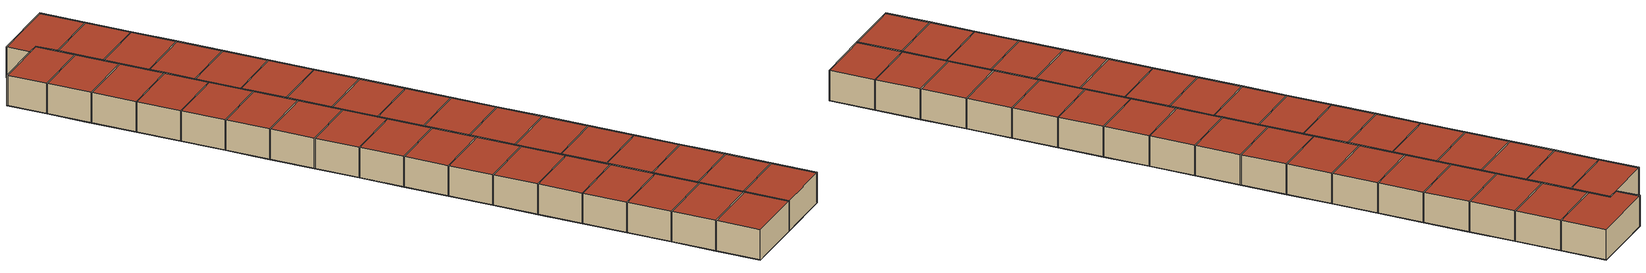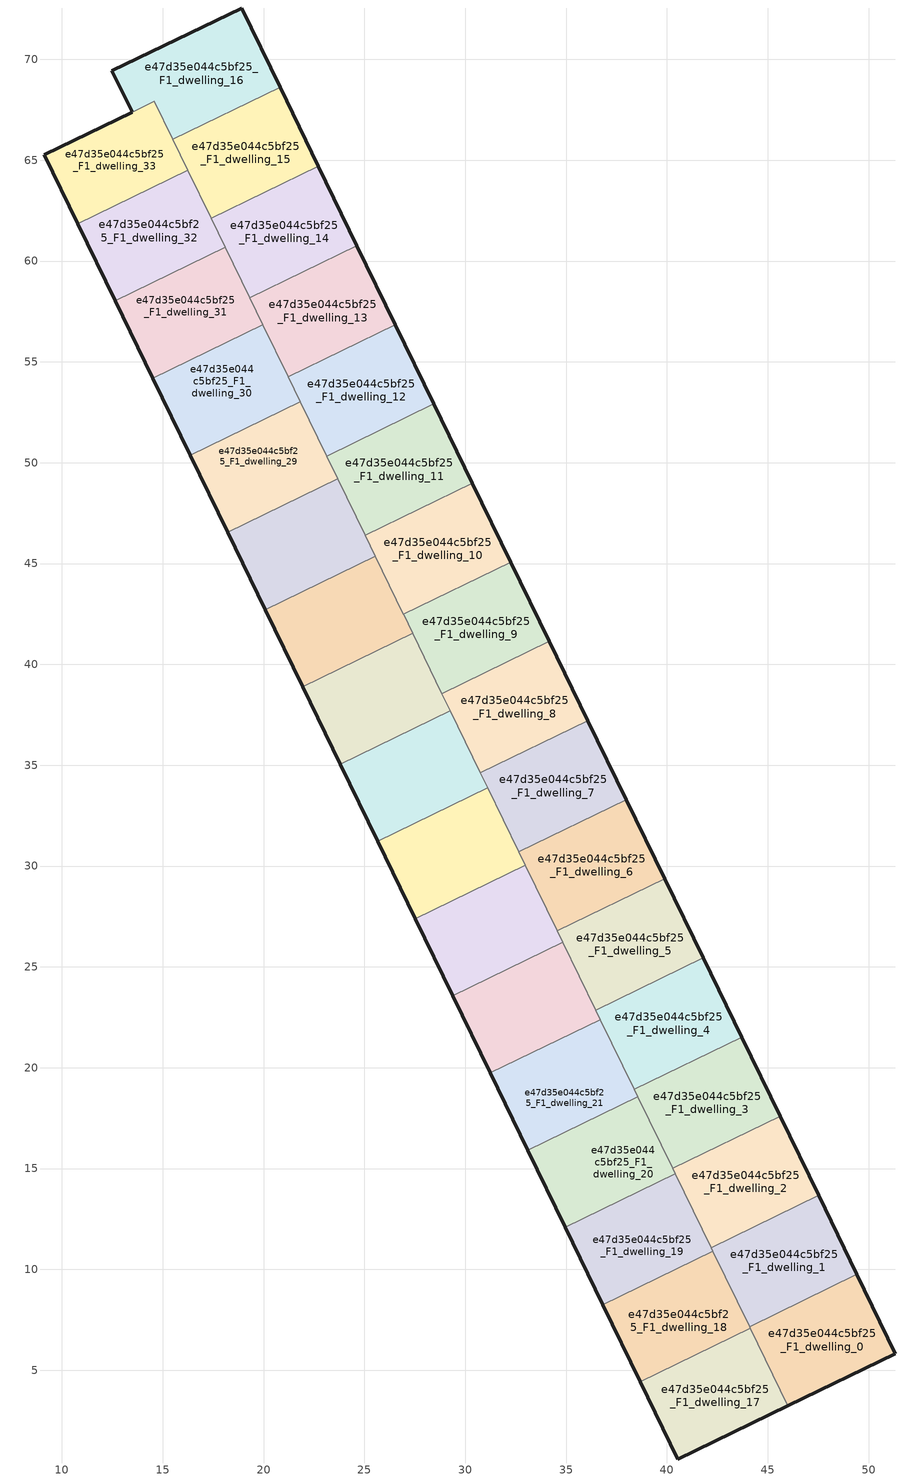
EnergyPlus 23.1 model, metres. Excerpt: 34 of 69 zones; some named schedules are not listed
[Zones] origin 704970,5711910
e47d35e044c5bf25_F1_dwelling_0
 floor to e47d35e044c5bf25_F0_dwelling_0 (EU_floor_Construction): 51.33,5.82 49.42,9.75 44.09,7.16 46,3.24 z3
 wall outside (EU_wall_Construction): 49.42,9.75 51.33,5.82 46,3.24 z3:6
 wall to e47d35e044c5bf25_F1_dwelling_1 (EU_wall_Construction): 44.09,7.16 49.42,9.75 z3:6
 wall to e47d35e044c5bf25_F1_dwelling_17 (EU_wall_Construction): 46,3.24 44.14,7.08 z3:6
 wall to e47d35e044c5bf25_F1_dwelling_18 (EU_wall_Construction): 44.14,7.08 44.09,7.16 z3:6
 roof outside (EU_roof_Construction): 49.42,9.75 51.33,5.82 46,3.24 44.09,7.16 z6
e47d35e044c5bf25_F1_dwelling_1
 floor to e47d35e044c5bf25_F0_dwelling_1 (EU_floor_Construction): 49.42,9.75 47.52,13.67 42.19,11.08 44.09,7.16 z3
 wall outside (EU_wall_Construction): 47.52,13.67 49.42,9.75 z3:6
 wall to e47d35e044c5bf25_F1_dwelling_2 (EU_wall_Construction): 42.19,11.08 47.52,13.67 z3:6
 wall to e47d35e044c5bf25_F1_dwelling_18 (EU_wall_Construction): 44.09,7.16 42.28,10.91 z3:6
 wall to e47d35e044c5bf25_F1_dwelling_19 (EU_wall_Construction): 42.28,10.91 42.19,11.08 z3:6
 roof outside (EU_roof_Construction): 47.52,13.67 49.42,9.75 44.09,7.16 42.19,11.08 z6
e47d35e044c5bf25_F1_dwelling_10
 floor to e47d35e044c5bf25_F0_dwelling_10 (EU_floor_Construction): 32.26,45.07 30.35,48.99 25.03,46.4 26.94,42.48 z3
 wall outside (EU_wall_Construction): 30.35,48.99 32.26,45.07 z3:6
 wall to e47d35e044c5bf25_F1_dwelling_11 (EU_wall_Construction): 25.03,46.4 30.35,48.99 z3:6
 wall to e47d35e044c5bf25_F1_dwelling_9 (EU_wall_Construction): 32.26,45.07 26.94,42.48 z3:6
 wall to e47d35e044c5bf25_F1_dwelling_27 (EU_wall_Construction): 26.94,42.48 25.53,45.36 z3:6
 wall to e47d35e044c5bf25_F1_dwelling_28 (EU_wall_Construction): 25.53,45.36 25.03,46.4 z3:6
 roof outside (EU_roof_Construction): 30.35,48.99 32.26,45.07 26.94,42.48 25.03,46.4 z6
e47d35e044c5bf25_F1_dwelling_11
 floor to e47d35e044c5bf25_F0_dwelling_11 (EU_floor_Construction): 30.35,48.99 28.44,52.92 23.12,50.33 25.03,46.4 z3
 wall outside (EU_wall_Construction): 28.44,52.92 30.35,48.99 z3:6
 wall to e47d35e044c5bf25_F1_dwelling_12 (EU_wall_Construction): 23.12,50.33 28.44,52.92 z3:6
 wall to e47d35e044c5bf25_F1_dwelling_28 (EU_wall_Construction): 25.03,46.4 23.67,49.19 z3:6
 wall to e47d35e044c5bf25_F1_dwelling_29 (EU_wall_Construction): 23.67,49.19 23.12,50.33 z3:6
 roof outside (EU_roof_Construction): 28.44,52.92 30.35,48.99 25.03,46.4 23.12,50.33 z6
e47d35e044c5bf25_F1_dwelling_12
 floor to e47d35e044c5bf25_F0_dwelling_12 (EU_floor_Construction): 28.44,52.92 26.54,56.84 21.21,54.26 23.12,50.33 z3
 wall outside (EU_wall_Construction): 26.54,56.84 28.44,52.92 z3:6
 wall to e47d35e044c5bf25_F1_dwelling_13 (EU_wall_Construction): 21.21,54.26 26.54,56.84 z3:6
 wall to e47d35e044c5bf25_F1_dwelling_29 (EU_wall_Construction): 23.12,50.33 21.81,53.02 z3:6
 wall to e47d35e044c5bf25_F1_dwelling_30 (EU_wall_Construction): 21.81,53.02 21.21,54.26 z3:6
 roof outside (EU_roof_Construction): 26.54,56.84 28.44,52.92 23.12,50.33 21.21,54.26 z6
e47d35e044c5bf25_F1_dwelling_13
 floor to e47d35e044c5bf25_F0_dwelling_13 (EU_floor_Construction): 26.54,56.84 24.63,60.77 19.31,58.18 21.21,54.26 z3
 wall outside (EU_wall_Construction): 24.63,60.77 26.54,56.84 z3:6
 wall to e47d35e044c5bf25_F1_dwelling_14 (EU_wall_Construction): 19.31,58.18 24.63,60.77 z3:6
 wall to e47d35e044c5bf25_F1_dwelling_30 (EU_wall_Construction): 21.21,54.26 19.95,56.85 z3:6
 wall to e47d35e044c5bf25_F1_dwelling_31 (EU_wall_Construction): 19.95,56.85 19.31,58.18 z3:6
 roof outside (EU_roof_Construction): 24.63,60.77 26.54,56.84 21.21,54.26 19.31,58.18 z6
e47d35e044c5bf25_F1_dwelling_14
 floor to e47d35e044c5bf25_F0_dwelling_14 (EU_floor_Construction): 24.63,60.77 22.72,64.7 17.4,62.11 19.31,58.18 z3
 wall outside (EU_wall_Construction): 22.72,64.7 24.63,60.77 z3:6
 wall to e47d35e044c5bf25_F1_dwelling_15 (EU_wall_Construction): 17.4,62.11 22.72,64.7 z3:6
 wall to e47d35e044c5bf25_F1_dwelling_31 (EU_wall_Construction): 19.31,58.18 18.09,60.68 z3:6
 wall to e47d35e044c5bf25_F1_dwelling_32 (EU_wall_Construction): 18.09,60.68 17.4,62.11 z3:6
 roof outside (EU_roof_Construction): 22.72,64.7 24.63,60.77 19.31,58.18 17.4,62.11 z6
e47d35e044c5bf25_F1_dwelling_15
 floor to e47d35e044c5bf25_F0_dwelling_15 (EU_floor_Construction): 22.72,64.7 20.81,68.62 15.49,66.04 17.4,62.11 z3
 wall outside (EU_wall_Construction): 20.81,68.62 22.72,64.7 z3:6
 wall to e47d35e044c5bf25_F1_dwelling_16 (EU_wall_Construction): 15.49,66.04 20.81,68.62 z3:6
 wall to e47d35e044c5bf25_F1_dwelling_32 (EU_wall_Construction): 17.4,62.11 16.23,64.51 z3:6
 wall to e47d35e044c5bf25_F1_dwelling_33 (EU_wall_Construction): 16.23,64.51 15.49,66.04 z3:6
 roof outside (EU_roof_Construction): 20.81,68.62 22.72,64.7 17.4,62.11 15.49,66.04 z6
e47d35e044c5bf25_F1_dwelling_16
 floor to e47d35e044c5bf25_F0_dwelling_16 (EU_floor_Construction): 20.81,68.62 18.91,72.54 12.48,69.43 13.48,67.39 14.58,67.92 15.49,66.04 z3
 wall outside (EU_wall_Construction): 13.48,67.39 12.48,69.43 18.91,72.54 20.81,68.62 z3:6
 wall to e47d35e044c5bf25_F1_dwelling_33 (EU_wall_Construction): 15.49,66.04 14.58,67.92 13.48,67.39 z3:6
 roof outside (EU_roof_Construction): 18.91,72.54 20.81,68.62 15.49,66.04 14.58,67.92 13.48,67.39 12.48,69.43 z6
e47d35e044c5bf25_F1_dwelling_17
 floor to e47d35e044c5bf25_F0_dwelling_17 (EU_floor_Construction): 46,3.24 44.24,6.86 38.78,4.21 40.54,0.6 z3
 floor to e47d35e044c5bf25_F0_dwelling_18 (EU_floor_Construction): 44.24,6.86 44.14,7.08 38.68,4.42 38.78,4.21 z3
 wall outside (EU_wall_Construction): 46,3.24 40.54,0.6 38.68,4.42 z3:6
 wall to e47d35e044c5bf25_F1_dwelling_18 (EU_wall_Construction): 38.68,4.42 44.14,7.08 z3:6
 roof outside (EU_roof_Construction): 44.14,7.08 46,3.24 40.54,0.6 38.68,4.42 z6
e47d35e044c5bf25_F1_dwelling_18
 floor to e47d35e044c5bf25_F0_dwelling_18 (EU_floor_Construction): 44.14,7.08 42.48,10.48 37.02,7.83 38.68,4.42 z3
 floor to e47d35e044c5bf25_F0_dwelling_19 (EU_floor_Construction): 42.48,10.48 42.28,10.91 36.82,8.25 37.02,7.83 z3
 wall outside (EU_wall_Construction): 38.68,4.42 36.82,8.25 z3:6
 wall to e47d35e044c5bf25_F1_dwelling_19 (EU_wall_Construction): 36.82,8.25 42.28,10.91 z3:6
 roof outside (EU_roof_Construction): 42.28,10.91 44.14,7.08 38.68,4.42 36.82,8.25 z6
e47d35e044c5bf25_F1_dwelling_19
 floor to e47d35e044c5bf25_F0_dwelling_19 (EU_floor_Construction): 42.28,10.91 40.73,14.09 35.27,11.44 36.82,8.25 z3
 floor to e47d35e044c5bf25_F0_dwelling_20 (EU_floor_Construction): 40.73,14.09 40.42,14.73 34.96,12.08 35.27,11.44 z3
 wall outside (EU_wall_Construction): 36.82,8.25 34.96,12.08 z3:6
 wall to e47d35e044c5bf25_F1_dwelling_20 (EU_wall_Construction): 34.96,12.08 40.42,14.73 z3:6
 wall to e47d35e044c5bf25_F1_dwelling_2 (EU_wall_Construction): 40.42,14.73 42.19,11.08 z3:6
 roof outside (EU_roof_Construction): 40.42,14.73 42.28,10.91 36.82,8.25 34.96,12.08 z6
e47d35e044c5bf25_F1_dwelling_2
 floor to e47d35e044c5bf25_F0_dwelling_2 (EU_floor_Construction): 47.52,13.67 45.61,17.6 40.28,15.01 42.19,11.08 z3
 wall outside (EU_wall_Construction): 45.61,17.6 47.52,13.67 z3:6
 wall to e47d35e044c5bf25_F1_dwelling_3 (EU_wall_Construction): 40.28,15.01 45.61,17.6 z3:6
 wall to e47d35e044c5bf25_F1_dwelling_20 (EU_wall_Construction): 40.42,14.73 40.28,15.01 z3:6
 roof outside (EU_roof_Construction): 45.61,17.6 47.52,13.67 42.19,11.08 40.28,15.01 z6
e47d35e044c5bf25_F1_dwelling_20
 floor to e47d35e044c5bf25_F0_dwelling_21 (EU_floor_Construction): 38.97,17.71 38.56,18.56 33.1,15.91 33.51,15.06 z3
 floor adiabatic (EU_floor_Construction): 40.42,14.73 38.56,18.56 38.97,17.71 33.51,15.06 33.1,15.91 34.96,12.08 z3
 wall outside (EU_wall_Construction): 34.96,12.08 33.1,15.91 z3:6
 wall to e47d35e044c5bf25_F1_dwelling_21 (EU_wall_Construction): 33.1,15.91 38.56,18.56 z3:6
 wall to e47d35e044c5bf25_F1_dwelling_3 (EU_wall_Construction): 38.56,18.56 40.28,15.01 z3:6
 roof outside (EU_roof_Construction): 38.56,18.56 40.42,14.73 34.96,12.08 33.1,15.91 z6
e47d35e044c5bf25_F1_dwelling_21
 floor to e47d35e044c5bf25_F0_dwelling_22 (EU_floor_Construction): 37.21,21.33 36.7,22.39 31.24,19.74 31.75,18.68 z3
 floor adiabatic (EU_floor_Construction): 38.56,18.56 36.7,22.39 37.21,21.33 31.75,18.68 31.24,19.74 33.1,15.91 z3
 wall outside (EU_wall_Construction): 33.1,15.91 31.24,19.74 z3:6
 wall to e47d35e044c5bf25_F1_dwelling_22 (EU_wall_Construction): 31.24,19.74 36.7,22.39 z3:6
 wall to e47d35e044c5bf25_F1_dwelling_4 (EU_wall_Construction): 36.7,22.39 38.38,18.93 z3:6
 wall to e47d35e044c5bf25_F1_dwelling_3 (EU_wall_Construction): 38.38,18.93 38.56,18.56 z3:6
 roof outside (EU_roof_Construction): 36.7,22.39 38.56,18.56 33.1,15.91 31.24,19.74 z6
e47d35e044c5bf25_F1_dwelling_22
 floor to e47d35e044c5bf25_F0_dwelling_22 (EU_floor_Construction): 36.7,22.39 35.45,24.94 30,22.29 31.24,19.74 z3
 floor to e47d35e044c5bf25_F0_dwelling_23 (EU_floor_Construction): 35.45,24.94 34.83,26.22 29.38,23.57 30,22.29 z3
 wall outside (EU_wall_Construction): 31.24,19.74 29.38,23.57 z3:6
 wall to e47d35e044c5bf25_F1_dwelling_23 (EU_wall_Construction): 29.38,23.57 34.83,26.22 z3:6
 wall to e47d35e044c5bf25_F1_dwelling_5 (EU_wall_Construction): 34.83,26.22 36.47,22.86 z3:6
 wall to e47d35e044c5bf25_F1_dwelling_4 (EU_wall_Construction): 36.47,22.86 36.7,22.39 z3:6
 roof outside (EU_roof_Construction): 34.83,26.22 36.7,22.39 31.24,19.74 29.38,23.57 z6
e47d35e044c5bf25_F1_dwelling_23
 floor to e47d35e044c5bf25_F0_dwelling_23 (EU_floor_Construction): 34.83,26.22 33.7,28.56 28.24,25.91 29.38,23.57 z3
 floor to e47d35e044c5bf25_F0_dwelling_24 (EU_floor_Construction): 33.7,28.56 32.97,30.05 27.52,27.4 28.24,25.91 z3
 wall outside (EU_wall_Construction): 29.38,23.57 27.52,27.4 z3:6
 wall to e47d35e044c5bf25_F1_dwelling_24 (EU_wall_Construction): 27.52,27.4 32.97,30.05 z3:6
 wall to e47d35e044c5bf25_F1_dwelling_6 (EU_wall_Construction): 32.97,30.05 34.56,26.78 z3:6
 wall to e47d35e044c5bf25_F1_dwelling_5 (EU_wall_Construction): 34.56,26.78 34.84,26.22 z3:6
 roof outside (EU_roof_Construction): 32.97,30.05 34.83,26.22 29.38,23.57 27.52,27.4 z6
e47d35e044c5bf25_F1_dwelling_24
 floor to e47d35e044c5bf25_F0_dwelling_24 (EU_floor_Construction): 32.97,30.05 31.94,32.18 26.48,29.52 27.52,27.4 z3
 floor to e47d35e044c5bf25_F0_dwelling_25 (EU_floor_Construction): 31.94,32.18 31.11,33.88 25.66,31.23 26.48,29.52 z3
 wall outside (EU_wall_Construction): 27.52,27.4 25.66,31.22 z3:6
 wall to e47d35e044c5bf25_F1_dwelling_25 (EU_wall_Construction): 25.66,31.22 31.11,33.88 z3:6
 wall to e47d35e044c5bf25_F1_dwelling_7 (EU_wall_Construction): 31.11,33.88 32.66,30.7 z3:6
 wall to e47d35e044c5bf25_F1_dwelling_6 (EU_wall_Construction): 32.66,30.7 32.98,30.05 z3:6
 roof outside (EU_roof_Construction): 31.11,33.88 32.97,30.05 27.52,27.4 25.66,31.22 z6
e47d35e044c5bf25_F1_dwelling_25
 floor to e47d35e044c5bf25_F0_dwelling_25 (EU_floor_Construction): 31.11,33.88 30.19,35.79 24.73,33.14 25.66,31.23 z3
 floor to e47d35e044c5bf25_F0_dwelling_26 (EU_floor_Construction): 30.19,35.79 29.25,37.71 23.8,35.05 24.73,33.14 z3
 wall outside (EU_wall_Construction): 25.66,31.22 23.8,35.05 z3:6
 wall to e47d35e044c5bf25_F1_dwelling_26 (EU_wall_Construction): 23.8,35.05 29.26,37.71 z3:6
 wall to e47d35e044c5bf25_F1_dwelling_8 (EU_wall_Construction): 29.26,37.71 30.75,34.63 z3:6
 wall to e47d35e044c5bf25_F1_dwelling_7 (EU_wall_Construction): 30.75,34.63 31.12,33.88 z3:6
 roof outside (EU_roof_Construction): 29.26,37.71 31.11,33.88 25.66,31.22 23.8,35.05 z6
e47d35e044c5bf25_F1_dwelling_26
 floor adiabatic (EU_floor_Construction): 28.43,39.41 27.39,41.53 21.94,38.88 22.97,36.76 z3
 floor to e47d35e044c5bf25_F0_dwelling_26 (EU_floor_Construction): 29.25,37.71 28.43,39.41 22.97,36.76 23.8,35.05 z3
 wall outside (EU_wall_Construction): 23.8,35.05 21.94,38.88 z3:6
 wall to e47d35e044c5bf25_F1_dwelling_27 (EU_wall_Construction): 21.94,38.88 27.4,41.54 z3:6
 wall to e47d35e044c5bf25_F1_dwelling_9 (EU_wall_Construction): 27.4,41.54 28.84,38.55 z3:6
 wall to e47d35e044c5bf25_F1_dwelling_8 (EU_wall_Construction): 28.84,38.55 29.25,37.71 z3:6
 roof outside (EU_roof_Construction): 27.4,41.54 29.26,37.71 23.8,35.05 21.94,38.88 z6
e47d35e044c5bf25_F1_dwelling_27
 floor to e47d35e044c5bf25_F0_dwelling_28 (EU_floor_Construction): 26.67,43.02 25.53,45.36 20.08,42.71 21.21,40.37 z3
 floor to e47d35e044c5bf25_F0_dwelling_27 (EU_floor_Construction): 27.39,41.53 26.67,43.02 21.21,40.37 21.94,38.88 z3
 wall outside (EU_wall_Construction): 21.94,38.88 20.08,42.71 z3:6
 wall to e47d35e044c5bf25_F1_dwelling_28 (EU_wall_Construction): 20.08,42.71 25.53,45.36 z3:6
 wall to e47d35e044c5bf25_F1_dwelling_9 (EU_wall_Construction): 26.94,42.48 27.39,41.54 z3:6
 roof outside (EU_roof_Construction): 25.53,45.36 27.4,41.54 21.94,38.88 20.08,42.71 z6
e47d35e044c5bf25_F1_dwelling_28
 floor to e47d35e044c5bf25_F0_dwelling_28 (EU_floor_Construction): 25.53,45.36 24.91,46.64 19.46,43.99 20.08,42.71 z3
 floor to e47d35e044c5bf25_F0_dwelling_29 (EU_floor_Construction): 24.91,46.64 23.67,49.19 18.22,46.54 19.46,43.99 z3
 wall outside (EU_wall_Construction): 20.08,42.71 18.21,46.54 z3:6
 wall to e47d35e044c5bf25_F1_dwelling_29 (EU_wall_Construction): 18.21,46.54 23.67,49.19 z3:6
 roof outside (EU_roof_Construction): 23.67,49.19 25.53,45.36 20.08,42.71 18.21,46.54 z6
e47d35e044c5bf25_F1_dwelling_29
 floor to e47d35e044c5bf25_F0_dwelling_29 (EU_floor_Construction): 23.67,49.19 23.16,50.26 17.7,47.6 18.22,46.54 z3
 floor to e47d35e044c5bf25_F0_dwelling_30 (EU_floor_Construction): 23.16,50.26 21.81,53.02 16.36,50.37 17.7,47.6 z3
 wall outside (EU_wall_Construction): 18.21,46.54 16.35,50.37 z3:6
 wall to e47d35e044c5bf25_F1_dwelling_30 (EU_wall_Construction): 16.35,50.37 21.81,53.02 z3:6
 roof outside (EU_roof_Construction): 21.81,53.02 23.67,49.19 18.21,46.54 16.35,50.37 z6
e47d35e044c5bf25_F1_dwelling_3
 floor to e47d35e044c5bf25_F0_dwelling_3 (EU_floor_Construction): 45.61,17.6 43.7,21.52 38.38,18.93 40.28,15.01 z3
 wall outside (EU_wall_Construction): 43.7,21.52 45.61,17.6 z3:6
 wall to e47d35e044c5bf25_F1_dwelling_4 (EU_wall_Construction): 38.38,18.93 43.7,21.52 z3:6
 roof outside (EU_roof_Construction): 43.7,21.52 45.61,17.6 40.28,15.01 38.38,18.93 z6
e47d35e044c5bf25_F1_dwelling_30
 floor to e47d35e044c5bf25_F0_dwelling_30 (EU_floor_Construction): 21.81,53.02 21.4,53.87 15.94,51.22 16.36,50.37 z3
 floor to e47d35e044c5bf25_F0_dwelling_31 (EU_floor_Construction): 21.4,53.87 19.95,56.85 14.5,54.2 15.94,51.22 z3
 wall outside (EU_wall_Construction): 16.35,50.37 14.49,54.2 z3:6
 wall to e47d35e044c5bf25_F1_dwelling_31 (EU_wall_Construction): 14.49,54.2 19.95,56.85 z3:6
 roof outside (EU_roof_Construction): 19.95,56.85 21.81,53.02 16.35,50.37 14.49,54.2 z6
e47d35e044c5bf25_F1_dwelling_31
 floor to e47d35e044c5bf25_F0_dwelling_32 (EU_floor_Construction): 19.64,57.49 18.09,60.68 12.64,58.03 14.19,54.84 z3
 floor to e47d35e044c5bf25_F0_dwelling_31 (EU_floor_Construction): 19.95,56.85 19.64,57.49 14.19,54.84 14.5,54.2 z3
 wall outside (EU_wall_Construction): 14.49,54.2 12.64,58.03 z3:6
 wall to e47d35e044c5bf25_F1_dwelling_32 (EU_wall_Construction): 12.64,58.03 18.09,60.68 z3:6
 roof outside (EU_roof_Construction): 18.09,60.68 19.95,56.85 14.49,54.2 12.64,58.03 z6
e47d35e044c5bf25_F1_dwelling_32
 floor to e47d35e044c5bf25_F0_dwelling_32 (EU_floor_Construction): 18.09,60.68 17.89,61.1 12.43,58.45 12.64,58.03 z3
 floor to e47d35e044c5bf25_F0_dwelling_33 (EU_floor_Construction): 17.89,61.1 16.23,64.51 10.78,61.86 12.43,58.45 z3
 wall outside (EU_wall_Construction): 12.64,58.03 10.78,61.86 z3:6
 wall to e47d35e044c5bf25_F1_dwelling_33 (EU_wall_Construction): 10.78,61.86 16.23,64.51 z3:6
 roof outside (EU_roof_Construction): 16.23,64.51 18.09,60.68 12.64,58.03 10.78,61.86 z6
e47d35e044c5bf25_F1_dwelling_33
 floor to e47d35e044c5bf25_F0_dwelling_33 (EU_floor_Construction): 16.23,64.51 16.13,64.72 10.67,62.07 10.78,61.86 z3
 floor to e47d35e044c5bf25_F0_dwelling_34 (EU_floor_Construction): 16.13,64.72 14.58,67.92 9.11,65.28 10.67,62.07 z3
 wall outside (EU_wall_Construction): 10.78,61.86 9.11,65.28 13.48,67.39 z3:6
 roof outside (EU_roof_Construction): 14.58,67.92 16.23,64.51 10.78,61.86 9.11,65.28 z6
e47d35e044c5bf25_F1_dwelling_4
 floor to e47d35e044c5bf25_F0_dwelling_4 (EU_floor_Construction): 43.7,21.52 41.8,25.44 36.47,22.86 38.38,18.93 z3
 wall outside (EU_wall_Construction): 41.8,25.44 43.7,21.52 z3:6
 wall to e47d35e044c5bf25_F1_dwelling_5 (EU_wall_Construction): 36.47,22.86 41.8,25.44 z3:6
 roof outside (EU_roof_Construction): 41.8,25.44 43.7,21.52 38.38,18.93 36.47,22.86 z6
e47d35e044c5bf25_F1_dwelling_5
 floor to e47d35e044c5bf25_F0_dwelling_5 (EU_floor_Construction): 41.8,25.44 39.89,29.37 34.56,26.78 36.47,22.86 z3
 wall outside (EU_wall_Construction): 39.89,29.37 41.8,25.44 z3:6
 wall to e47d35e044c5bf25_F1_dwelling_6 (EU_wall_Construction): 34.56,26.78 39.89,29.37 z3:6
 roof outside (EU_roof_Construction): 39.89,29.37 41.8,25.44 36.47,22.86 34.56,26.78 z6
e47d35e044c5bf25_F1_dwelling_6
 floor to e47d35e044c5bf25_F0_dwelling_6 (EU_floor_Construction): 39.89,29.37 37.98,33.29 32.66,30.7 34.56,26.78 z3
 wall outside (EU_wall_Construction): 37.98,33.29 39.89,29.37 z3:6
 wall to e47d35e044c5bf25_F1_dwelling_7 (EU_wall_Construction): 32.66,30.7 37.98,33.29 z3:6
 roof outside (EU_roof_Construction): 37.98,33.29 39.89,29.37 34.56,26.78 32.66,30.7 z6
e47d35e044c5bf25_F1_dwelling_7
 floor to e47d35e044c5bf25_F0_dwelling_7 (EU_floor_Construction): 37.98,33.29 36.07,37.22 30.75,34.63 32.66,30.7 z3
 wall outside (EU_wall_Construction): 36.07,37.22 37.98,33.29 z3:6
 wall to e47d35e044c5bf25_F1_dwelling_8 (EU_wall_Construction): 30.75,34.63 36.07,37.22 z3:6
 roof outside (EU_roof_Construction): 36.07,37.22 37.98,33.29 32.66,30.7 30.75,34.63 z6
e47d35e044c5bf25_F1_dwelling_8
 floor to e47d35e044c5bf25_F0_dwelling_8 (EU_floor_Construction): 36.07,37.22 34.17,41.14 28.84,38.55 30.75,34.63 z3
 wall outside (EU_wall_Construction): 34.17,41.14 36.07,37.22 z3:6
 wall to e47d35e044c5bf25_F1_dwelling_9 (EU_wall_Construction): 28.84,38.55 34.17,41.14 z3:6
 roof outside (EU_roof_Construction): 34.17,41.14 36.07,37.22 30.75,34.63 28.84,38.55 z6
e47d35e044c5bf25_F1_dwelling_9
 floor to e47d35e044c5bf25_F0_dwelling_9 (EU_floor_Construction): 34.17,41.14 32.26,45.07 26.94,42.48 28.84,38.55 z3
 wall outside (EU_wall_Construction): 32.26,45.07 34.17,41.14 z3:6
 roof outside (EU_roof_Construction): 32.26,45.07 34.17,41.14 28.84,38.55 26.94,42.48 z6
[Building]
EU S2 Campaign: North Axis=0; Terrain=City; Solar Distribution=FullExterior
[Site:Location]
London: Latitude=51.5; Longitude=-0.5; Time Zone=0; Elevation=25
[SizingPeriod:WeatherFileDays]
AnnualSizingPeriod: Begin Month=1; Begin Day of Month=1; End Month=12; End Day of Month=31; Day of Week for Start Day=Monday; Use Weather File Daylight Saving Period=No; Use Weather File Rain and Snow Indicators=No
[MATERIAL]
EU_InternalMass_Material: Roughness=MediumRough; Thickness=0.1; Conductivity=1; Density=1800; Specific Heat=900; Thermal Absorptance=0.9; Solar Absorptance=0.7; Visible Absorptance=0.7
[MATERIAL:NOMASS] Roughness=MediumRough; Thermal Absorptance=0.9; Solar Absorptance=0.7; Visible Absorptance=0.7
Name | Thermal Resistance
EU_wall_NoMass | 0.635353
EU_roof_NoMass | 0.675062
EU_floor_NoMass | 1.96382
[CONSTRUCTION]
EU_wall_Construction: EU_wall_NoMass
EU_roof_Construction: EU_roof_NoMass
EU_floor_Construction: EU_floor_NoMass
EU_InternalMass_Construction: EU_InternalMass_Material
[ZONE] Type=1; Multiplier=1; Ceiling Height=autocalculate; Floor Area=autocalculate; Part of Total Floor Area=Yes
Name | Volume
e47d35e044c5bf25_F1_dwelling_0; e47d35e044c5bf25_F1_dwelling_10; e47d35e044c5bf25_F1_dwelling_24 | 77.4873
e47d35e044c5bf25_F1_dwelling_1 | 77.4924
e47d35e044c5bf25_F1_dwelling_11; e47d35e044c5bf25_F1_dwelling_23 | 77.4939
e47d35e044c5bf25_F1_dwelling_12 | 77.4917
e47d35e044c5bf25_F1_dwelling_13 | 77.4866
e47d35e044c5bf25_F1_dwelling_14 | 77.502
e47d35e044c5bf25_F1_dwelling_15; e47d35e044c5bf25_F1_dwelling_8 | 77.5005
e47d35e044c5bf25_F1_dwelling_16 | 85.8252
e47d35e044c5bf25_F1_dwelling_17; e47d35e044c5bf25_F1_dwelling_19; e47d35e044c5bf25_F1_dwelling_21 | 77.5063
e47d35e044c5bf25_F1_dwelling_18 | 77.5137
e47d35e044c5bf25_F1_dwelling_2 | 77.4902
e47d35e044c5bf25_F1_dwelling_20; e47d35e044c5bf25_F1_dwelling_6 | 77.4888
e47d35e044c5bf25_F1_dwelling_22; e47d35e044c5bf25_F1_dwelling_27; e47d35e044c5bf25_F1_dwelling_3; e47d35e044c5bf25_F1_dwelling_31 | 77.5034
e47d35e044c5bf25_F1_dwelling_25 | 77.5166
e47d35e044c5bf25_F1_dwelling_26 | 77.4998
e47d35e044c5bf25_F1_dwelling_28 | 77.5049
e47d35e044c5bf25_F1_dwelling_29 | 77.488
e47d35e044c5bf25_F1_dwelling_30 | 77.5056
e47d35e044c5bf25_F1_dwelling_32 | 77.4946
e47d35e044c5bf25_F1_dwelling_33 | 69.1208
e47d35e044c5bf25_F1_dwelling_4 | 77.4858
e47d35e044c5bf25_F1_dwelling_5 | 77.4976
e47d35e044c5bf25_F1_dwelling_7 | 77.5012
e47d35e044c5bf25_F1_dwelling_9 | 77.491
[INTERNALMASS] Construction=EU_InternalMass_Construction
Name | Zone or ZoneList | Surface Area
e47d35e044c5bf25_F1_dwelling_0_EU_InternalMass | e47d35e044c5bf25_F1_dwelling_0 | 25.8291
e47d35e044c5bf25_F1_dwelling_1_EU_InternalMass | e47d35e044c5bf25_F1_dwelling_1 | 25.8305
e47d35e044c5bf25_F1_dwelling_2_EU_InternalMass | e47d35e044c5bf25_F1_dwelling_2 | 25.8299
e47d35e044c5bf25_F1_dwelling_3_EU_InternalMass | e47d35e044c5bf25_F1_dwelling_3 | 25.8345
e47d35e044c5bf25_F1_dwelling_4_EU_InternalMass | e47d35e044c5bf25_F1_dwelling_4 | 25.8283
e47d35e044c5bf25_F1_dwelling_5_EU_InternalMass | e47d35e044c5bf25_F1_dwelling_5 | 25.8326
e47d35e044c5bf25_F1_dwelling_6_EU_InternalMass | e47d35e044c5bf25_F1_dwelling_6 | 25.8294
e47d35e044c5bf25_F1_dwelling_7_EU_InternalMass | e47d35e044c5bf25_F1_dwelling_7 | 25.834
e47d35e044c5bf25_F1_dwelling_8_EU_InternalMass | e47d35e044c5bf25_F1_dwelling_8 | 25.8334
e47d35e044c5bf25_F1_dwelling_9_EU_InternalMass | e47d35e044c5bf25_F1_dwelling_9 | 25.8301
e47d35e044c5bf25_F1_dwelling_10_EU_InternalMass | e47d35e044c5bf25_F1_dwelling_10 | 25.8294
e47d35e044c5bf25_F1_dwelling_11_EU_InternalMass | e47d35e044c5bf25_F1_dwelling_11 | 25.8315
e47d35e044c5bf25_F1_dwelling_12_EU_InternalMass | e47d35e044c5bf25_F1_dwelling_12 | 25.8305
e47d35e044c5bf25_F1_dwelling_13_EU_InternalMass | e47d35e044c5bf25_F1_dwelling_13 | 25.8289
e47d35e044c5bf25_F1_dwelling_14_EU_InternalMass | e47d35e044c5bf25_F1_dwelling_14 | 25.8351
e47d35e044c5bf25_F1_dwelling_15_EU_InternalMass | e47d35e044c5bf25_F1_dwelling_15 | 25.8336
e47d35e044c5bf25_F1_dwelling_16_EU_InternalMass | e47d35e044c5bf25_F1_dwelling_16 | 28.6133
e47d35e044c5bf25_F1_dwelling_17_EU_InternalMass | e47d35e044c5bf25_F1_dwelling_17 | 25.8354
e47d35e044c5bf25_F1_dwelling_18_EU_InternalMass | e47d35e044c5bf25_F1_dwelling_18 | 25.8379
e47d35e044c5bf25_F1_dwelling_19_EU_InternalMass | e47d35e044c5bf25_F1_dwelling_19 | 25.8352
e47d35e044c5bf25_F1_dwelling_20_EU_InternalMass | e47d35e044c5bf25_F1_dwelling_20 | 25.8298
e47d35e044c5bf25_F1_dwelling_21_EU_InternalMass | e47d35e044c5bf25_F1_dwelling_21 | 25.8352
e47d35e044c5bf25_F1_dwelling_22_EU_InternalMass | e47d35e044c5bf25_F1_dwelling_22 | 25.8346
e47d35e044c5bf25_F1_dwelling_23_EU_InternalMass | e47d35e044c5bf25_F1_dwelling_23 | 25.8314
e47d35e044c5bf25_F1_dwelling_24_EU_InternalMass | e47d35e044c5bf25_F1_dwelling_24 | 25.8292
e47d35e044c5bf25_F1_dwelling_25_EU_InternalMass | e47d35e044c5bf25_F1_dwelling_25 | 25.8389
e47d35e044c5bf25_F1_dwelling_26_EU_InternalMass | e47d35e044c5bf25_F1_dwelling_26 | 25.8334
e47d35e044c5bf25_F1_dwelling_27_EU_InternalMass | e47d35e044c5bf25_F1_dwelling_27 | 25.8346
e47d35e044c5bf25_F1_dwelling_28_EU_InternalMass | e47d35e044c5bf25_F1_dwelling_28 | 25.8346
e47d35e044c5bf25_F1_dwelling_29_EU_InternalMass | e47d35e044c5bf25_F1_dwelling_29 | 25.8298
e47d35e044c5bf25_F1_dwelling_30_EU_InternalMass | e47d35e044c5bf25_F1_dwelling_30 | 25.8352
e47d35e044c5bf25_F1_dwelling_31_EU_InternalMass | e47d35e044c5bf25_F1_dwelling_31 | 25.8346
e47d35e044c5bf25_F1_dwelling_32_EU_InternalMass | e47d35e044c5bf25_F1_dwelling_32 | 25.8314
e47d35e044c5bf25_F1_dwelling_33_EU_InternalMass | e47d35e044c5bf25_F1_dwelling_33 | 23.0508
[OTHEREQUIPMENT] Fuel Type=Electricity; Design Level Calculation Method=Watts/Area; Power per Zone Floor Area=1; Fraction Latent=0; Fraction Radiant=0; Fraction Lost=0; Carbon Dioxide Generation Rate=0; EndUse Subcategory=EU_Step8_InternalGains
Name | Zone or ZoneList or Space or SpaceList | Schedule
EU_Step8_InternalGain_e47d35e044c5bf25_F1_dwelling_0_f000 | e47d35e044c5bf25_F1_dwelling_0 | EU_Step8_GainSchedule_e47d35e044c5bf25_F1_dwelling_0_f000
EU_Step8_InternalGain_e47d35e044c5bf25_F1_dwelling_1_f000 | e47d35e044c5bf25_F1_dwelling_1 | EU_Step8_GainSchedule_e47d35e044c5bf25_F1_dwelling_1_f000
EU_Step8_InternalGain_e47d35e044c5bf25_F1_dwelling_2_f000 | e47d35e044c5bf25_F1_dwelling_2 | EU_Step8_GainSchedule_e47d35e044c5bf25_F1_dwelling_2_f000
EU_Step8_InternalGain_e47d35e044c5bf25_F1_dwelling_3_f000 | e47d35e044c5bf25_F1_dwelling_3 | EU_Step8_GainSchedule_e47d35e044c5bf25_F1_dwelling_3_f000
EU_Step8_InternalGain_e47d35e044c5bf25_F1_dwelling_4_f000 | e47d35e044c5bf25_F1_dwelling_4 | EU_Step8_GainSchedule_e47d35e044c5bf25_F1_dwelling_4_f000
EU_Step8_InternalGain_e47d35e044c5bf25_F1_dwelling_5_f000 | e47d35e044c5bf25_F1_dwelling_5 | EU_Step8_GainSchedule_e47d35e044c5bf25_F1_dwelling_5_f000
EU_Step8_InternalGain_e47d35e044c5bf25_F1_dwelling_6_f000 | e47d35e044c5bf25_F1_dwelling_6 | EU_Step8_GainSchedule_e47d35e044c5bf25_F1_dwelling_6_f000
EU_Step8_InternalGain_e47d35e044c5bf25_F1_dwelling_7_f000 | e47d35e044c5bf25_F1_dwelling_7 | EU_Step8_GainSchedule_e47d35e044c5bf25_F1_dwelling_7_f000
EU_Step8_InternalGain_e47d35e044c5bf25_F1_dwelling_8_f000 | e47d35e044c5bf25_F1_dwelling_8 | EU_Step8_GainSchedule_e47d35e044c5bf25_F1_dwelling_8_f000
EU_Step8_InternalGain_e47d35e044c5bf25_F1_dwelling_9_f000 | e47d35e044c5bf25_F1_dwelling_9 | EU_Step8_GainSchedule_e47d35e044c5bf25_F1_dwelling_9_f000
EU_Step8_InternalGain_e47d35e044c5bf25_F1_dwelling_10_f000 | e47d35e044c5bf25_F1_dwelling_10 | EU_Step8_GainSchedule_e47d35e044c5bf25_F1_dwelling_10_f000
EU_Step8_InternalGain_e47d35e044c5bf25_F1_dwelling_11_f000 | e47d35e044c5bf25_F1_dwelling_11 | EU_Step8_GainSchedule_e47d35e044c5bf25_F1_dwelling_11_f000
EU_Step8_InternalGain_e47d35e044c5bf25_F1_dwelling_12_f000 | e47d35e044c5bf25_F1_dwelling_12 | EU_Step8_GainSchedule_e47d35e044c5bf25_F1_dwelling_12_f000
EU_Step8_InternalGain_e47d35e044c5bf25_F1_dwelling_13_f000 | e47d35e044c5bf25_F1_dwelling_13 | EU_Step8_GainSchedule_e47d35e044c5bf25_F1_dwelling_13_f000
EU_Step8_InternalGain_e47d35e044c5bf25_F1_dwelling_14_f000 | e47d35e044c5bf25_F1_dwelling_14 | EU_Step8_GainSchedule_e47d35e044c5bf25_F1_dwelling_14_f000
EU_Step8_InternalGain_e47d35e044c5bf25_F1_dwelling_15_f000 | e47d35e044c5bf25_F1_dwelling_15 | EU_Step8_GainSchedule_e47d35e044c5bf25_F1_dwelling_15_f000
EU_Step8_InternalGain_e47d35e044c5bf25_F1_dwelling_16_f000 | e47d35e044c5bf25_F1_dwelling_16 | EU_Step8_GainSchedule_e47d35e044c5bf25_F1_dwelling_16_f000
EU_Step8_InternalGain_e47d35e044c5bf25_F1_dwelling_17_f000 | e47d35e044c5bf25_F1_dwelling_17 | EU_Step8_GainSchedule_e47d35e044c5bf25_F1_dwelling_17_f000
EU_Step8_InternalGain_e47d35e044c5bf25_F1_dwelling_18_f000 | e47d35e044c5bf25_F1_dwelling_18 | EU_Step8_GainSchedule_e47d35e044c5bf25_F1_dwelling_18_f000
EU_Step8_InternalGain_e47d35e044c5bf25_F1_dwelling_19_f000 | e47d35e044c5bf25_F1_dwelling_19 | EU_Step8_GainSchedule_e47d35e044c5bf25_F1_dwelling_19_f000
EU_Step8_InternalGain_e47d35e044c5bf25_F1_dwelling_20_f000 | e47d35e044c5bf25_F1_dwelling_20 | EU_Step8_GainSchedule_e47d35e044c5bf25_F1_dwelling_20_f000
EU_Step8_InternalGain_e47d35e044c5bf25_F1_dwelling_21_f000 | e47d35e044c5bf25_F1_dwelling_21 | EU_Step8_GainSchedule_e47d35e044c5bf25_F1_dwelling_21_f000
EU_Step8_InternalGain_e47d35e044c5bf25_F1_dwelling_22_f000 | e47d35e044c5bf25_F1_dwelling_22 | EU_Step8_GainSchedule_e47d35e044c5bf25_F1_dwelling_22_f000
EU_Step8_InternalGain_e47d35e044c5bf25_F1_dwelling_23_f000 | e47d35e044c5bf25_F1_dwelling_23 | EU_Step8_GainSchedule_e47d35e044c5bf25_F1_dwelling_23_f000
EU_Step8_InternalGain_e47d35e044c5bf25_F1_dwelling_24_f000 | e47d35e044c5bf25_F1_dwelling_24 | EU_Step8_GainSchedule_e47d35e044c5bf25_F1_dwelling_24_f000
EU_Step8_InternalGain_e47d35e044c5bf25_F1_dwelling_25_f000 | e47d35e044c5bf25_F1_dwelling_25 | EU_Step8_GainSchedule_e47d35e044c5bf25_F1_dwelling_25_f000
EU_Step8_InternalGain_e47d35e044c5bf25_F1_dwelling_26_f000 | e47d35e044c5bf25_F1_dwelling_26 | EU_Step8_GainSchedule_e47d35e044c5bf25_F1_dwelling_26_f000
EU_Step8_InternalGain_e47d35e044c5bf25_F1_dwelling_27_f000 | e47d35e044c5bf25_F1_dwelling_27 | EU_Step8_GainSchedule_e47d35e044c5bf25_F1_dwelling_27_f000
EU_Step8_InternalGain_e47d35e044c5bf25_F1_dwelling_28_f000 | e47d35e044c5bf25_F1_dwelling_28 | EU_Step8_GainSchedule_e47d35e044c5bf25_F1_dwelling_28_f000
EU_Step8_InternalGain_e47d35e044c5bf25_F1_dwelling_29_f000 | e47d35e044c5bf25_F1_dwelling_29 | EU_Step8_GainSchedule_e47d35e044c5bf25_F1_dwelling_29_f000
EU_Step8_InternalGain_e47d35e044c5bf25_F1_dwelling_30_f000 | e47d35e044c5bf25_F1_dwelling_30 | EU_Step8_GainSchedule_e47d35e044c5bf25_F1_dwelling_30_f000
EU_Step8_InternalGain_e47d35e044c5bf25_F1_dwelling_31_f000 | e47d35e044c5bf25_F1_dwelling_31 | EU_Step8_GainSchedule_e47d35e044c5bf25_F1_dwelling_31_f000
EU_Step8_InternalGain_e47d35e044c5bf25_F1_dwelling_32_f000 | e47d35e044c5bf25_F1_dwelling_32 | EU_Step8_GainSchedule_e47d35e044c5bf25_F1_dwelling_32_f000
EU_Step8_InternalGain_e47d35e044c5bf25_F1_dwelling_33_f000 | e47d35e044c5bf25_F1_dwelling_33 | EU_Step8_GainSchedule_e47d35e044c5bf25_F1_dwelling_33_f000
[ZONEVENTILATION:DESIGNFLOWRATE] Schedule=EU_AlwaysOn; Design Flow Rate Calculation Method=AirChanges/Hour; Air Changes per Hour=0.555504; Ventilation Type=Natural; Fan Pressure Rise=0; Fan Total Efficiency=1; Constant Term Coefficient=1; Temperature Term Coefficient=0; Velocity Term Coefficient=0; Velocity Squared Term Coefficient=0; Minimum Indoor Temperature=-100; Maximum Indoor Temperature=100; Delta Temperature=-100; Minimum Outdoor Temperature=-100; Maximum Outdoor Temperature=100; Maximum Wind Speed=40
Name | Zone or ZoneList or Space or SpaceList
EU_ConstantAir_e47d35e044c5bf25_F1_dwelling_0 | e47d35e044c5bf25_F1_dwelling_0
EU_ConstantAir_e47d35e044c5bf25_F1_dwelling_1 | e47d35e044c5bf25_F1_dwelling_1
EU_ConstantAir_e47d35e044c5bf25_F1_dwelling_2 | e47d35e044c5bf25_F1_dwelling_2
EU_ConstantAir_e47d35e044c5bf25_F1_dwelling_3 | e47d35e044c5bf25_F1_dwelling_3
EU_ConstantAir_e47d35e044c5bf25_F1_dwelling_4 | e47d35e044c5bf25_F1_dwelling_4
EU_ConstantAir_e47d35e044c5bf25_F1_dwelling_5 | e47d35e044c5bf25_F1_dwelling_5
EU_ConstantAir_e47d35e044c5bf25_F1_dwelling_6 | e47d35e044c5bf25_F1_dwelling_6
EU_ConstantAir_e47d35e044c5bf25_F1_dwelling_7 | e47d35e044c5bf25_F1_dwelling_7
EU_ConstantAir_e47d35e044c5bf25_F1_dwelling_8 | e47d35e044c5bf25_F1_dwelling_8
EU_ConstantAir_e47d35e044c5bf25_F1_dwelling_9 | e47d35e044c5bf25_F1_dwelling_9
EU_ConstantAir_e47d35e044c5bf25_F1_dwelling_10 | e47d35e044c5bf25_F1_dwelling_10
EU_ConstantAir_e47d35e044c5bf25_F1_dwelling_11 | e47d35e044c5bf25_F1_dwelling_11
EU_ConstantAir_e47d35e044c5bf25_F1_dwelling_12 | e47d35e044c5bf25_F1_dwelling_12
EU_ConstantAir_e47d35e044c5bf25_F1_dwelling_13 | e47d35e044c5bf25_F1_dwelling_13
EU_ConstantAir_e47d35e044c5bf25_F1_dwelling_14 | e47d35e044c5bf25_F1_dwelling_14
EU_ConstantAir_e47d35e044c5bf25_F1_dwelling_15 | e47d35e044c5bf25_F1_dwelling_15
EU_ConstantAir_e47d35e044c5bf25_F1_dwelling_16 | e47d35e044c5bf25_F1_dwelling_16
EU_ConstantAir_e47d35e044c5bf25_F1_dwelling_17 | e47d35e044c5bf25_F1_dwelling_17
EU_ConstantAir_e47d35e044c5bf25_F1_dwelling_18 | e47d35e044c5bf25_F1_dwelling_18
EU_ConstantAir_e47d35e044c5bf25_F1_dwelling_19 | e47d35e044c5bf25_F1_dwelling_19
EU_ConstantAir_e47d35e044c5bf25_F1_dwelling_20 | e47d35e044c5bf25_F1_dwelling_20
EU_ConstantAir_e47d35e044c5bf25_F1_dwelling_21 | e47d35e044c5bf25_F1_dwelling_21
EU_ConstantAir_e47d35e044c5bf25_F1_dwelling_22 | e47d35e044c5bf25_F1_dwelling_22
EU_ConstantAir_e47d35e044c5bf25_F1_dwelling_23 | e47d35e044c5bf25_F1_dwelling_23
EU_ConstantAir_e47d35e044c5bf25_F1_dwelling_24 | e47d35e044c5bf25_F1_dwelling_24
EU_ConstantAir_e47d35e044c5bf25_F1_dwelling_25 | e47d35e044c5bf25_F1_dwelling_25
EU_ConstantAir_e47d35e044c5bf25_F1_dwelling_26 | e47d35e044c5bf25_F1_dwelling_26
EU_ConstantAir_e47d35e044c5bf25_F1_dwelling_27 | e47d35e044c5bf25_F1_dwelling_27
EU_ConstantAir_e47d35e044c5bf25_F1_dwelling_28 | e47d35e044c5bf25_F1_dwelling_28
EU_ConstantAir_e47d35e044c5bf25_F1_dwelling_29 | e47d35e044c5bf25_F1_dwelling_29
EU_ConstantAir_e47d35e044c5bf25_F1_dwelling_30 | e47d35e044c5bf25_F1_dwelling_30
EU_ConstantAir_e47d35e044c5bf25_F1_dwelling_31 | e47d35e044c5bf25_F1_dwelling_31
EU_ConstantAir_e47d35e044c5bf25_F1_dwelling_32 | e47d35e044c5bf25_F1_dwelling_32
EU_ConstantAir_e47d35e044c5bf25_F1_dwelling_33 | e47d35e044c5bf25_F1_dwelling_33
[HVACTEMPLATE:ZONE:IDEALLOADSAIRSYSTEM] System Availability Schedule=EU_AlwaysOn; Maximum Heating Supply Air Temperature=50; Minimum Cooling Supply Air Temperature=13; Maximum Heating Supply Air Humidity Ratio=0.0156; Minimum Cooling Supply Air Humidity Ratio=0.0077; Heating Limit=NoLimit; Cooling Limit=NoLimit; Heating Availability Schedule=EU_AlwaysOn; Cooling Availability Schedule=EU_CoolingOff; Dehumidification Control Type=ConstantSensibleHeatRatio; Cooling Sensible Heat Ratio=0.7; Dehumidification Setpoint=60; Humidification Control Type=None; Humidification Setpoint=30; Outdoor Air Method=None; Outdoor Air Flow Rate per Person=0.00944; Outdoor Air Flow Rate per Zone Floor Area=0; Outdoor Air Flow Rate per Zone=0; Demand Controlled Ventilation Type=None; Outdoor Air Economizer Type=NoEconomizer; Heat Recovery Type=None; Sensible Heat Recovery Effectiveness=0.7; Latent Heat Recovery Effectiveness=0.65
Name | Template Thermostat
e47d35e044c5bf25_F1_dwelling_0 | EU_HeatOnly_e47d35e044c5bf25_F1_dwelling_0
e47d35e044c5bf25_F1_dwelling_1 | EU_HeatOnly_e47d35e044c5bf25_F1_dwelling_1
e47d35e044c5bf25_F1_dwelling_2 | EU_HeatOnly_e47d35e044c5bf25_F1_dwelling_2
e47d35e044c5bf25_F1_dwelling_3 | EU_HeatOnly_e47d35e044c5bf25_F1_dwelling_3
e47d35e044c5bf25_F1_dwelling_4 | EU_HeatOnly_e47d35e044c5bf25_F1_dwelling_4
e47d35e044c5bf25_F1_dwelling_5 | EU_HeatOnly_e47d35e044c5bf25_F1_dwelling_5
e47d35e044c5bf25_F1_dwelling_6 | EU_HeatOnly_e47d35e044c5bf25_F1_dwelling_6
e47d35e044c5bf25_F1_dwelling_7 | EU_HeatOnly_e47d35e044c5bf25_F1_dwelling_7
e47d35e044c5bf25_F1_dwelling_8 | EU_HeatOnly_e47d35e044c5bf25_F1_dwelling_8
e47d35e044c5bf25_F1_dwelling_9 | EU_HeatOnly_e47d35e044c5bf25_F1_dwelling_9
e47d35e044c5bf25_F1_dwelling_10 | EU_HeatOnly_e47d35e044c5bf25_F1_dwelling_10
e47d35e044c5bf25_F1_dwelling_11 | EU_HeatOnly_e47d35e044c5bf25_F1_dwelling_11
e47d35e044c5bf25_F1_dwelling_12 | EU_HeatOnly_e47d35e044c5bf25_F1_dwelling_12
e47d35e044c5bf25_F1_dwelling_13 | EU_HeatOnly_e47d35e044c5bf25_F1_dwelling_13
e47d35e044c5bf25_F1_dwelling_14 | EU_HeatOnly_e47d35e044c5bf25_F1_dwelling_14
e47d35e044c5bf25_F1_dwelling_15 | EU_HeatOnly_e47d35e044c5bf25_F1_dwelling_15
e47d35e044c5bf25_F1_dwelling_16 | EU_HeatOnly_e47d35e044c5bf25_F1_dwelling_16
e47d35e044c5bf25_F1_dwelling_17 | EU_HeatOnly_e47d35e044c5bf25_F1_dwelling_17
e47d35e044c5bf25_F1_dwelling_18 | EU_HeatOnly_e47d35e044c5bf25_F1_dwelling_18
e47d35e044c5bf25_F1_dwelling_19 | EU_HeatOnly_e47d35e044c5bf25_F1_dwelling_19
e47d35e044c5bf25_F1_dwelling_20 | EU_HeatOnly_e47d35e044c5bf25_F1_dwelling_20
e47d35e044c5bf25_F1_dwelling_21 | EU_HeatOnly_e47d35e044c5bf25_F1_dwelling_21
e47d35e044c5bf25_F1_dwelling_22 | EU_HeatOnly_e47d35e044c5bf25_F1_dwelling_22
e47d35e044c5bf25_F1_dwelling_23 | EU_HeatOnly_e47d35e044c5bf25_F1_dwelling_23
e47d35e044c5bf25_F1_dwelling_24 | EU_HeatOnly_e47d35e044c5bf25_F1_dwelling_24
e47d35e044c5bf25_F1_dwelling_25 | EU_HeatOnly_e47d35e044c5bf25_F1_dwelling_25
e47d35e044c5bf25_F1_dwelling_26 | EU_HeatOnly_e47d35e044c5bf25_F1_dwelling_26
e47d35e044c5bf25_F1_dwelling_27 | EU_HeatOnly_e47d35e044c5bf25_F1_dwelling_27
e47d35e044c5bf25_F1_dwelling_28 | EU_HeatOnly_e47d35e044c5bf25_F1_dwelling_28
e47d35e044c5bf25_F1_dwelling_29 | EU_HeatOnly_e47d35e044c5bf25_F1_dwelling_29
e47d35e044c5bf25_F1_dwelling_30 | EU_HeatOnly_e47d35e044c5bf25_F1_dwelling_30
e47d35e044c5bf25_F1_dwelling_31 | EU_HeatOnly_e47d35e044c5bf25_F1_dwelling_31
e47d35e044c5bf25_F1_dwelling_32 | EU_HeatOnly_e47d35e044c5bf25_F1_dwelling_32
e47d35e044c5bf25_F1_dwelling_33 | EU_HeatOnly_e47d35e044c5bf25_F1_dwelling_33
[SIZING:ZONE] Zone Cooling Design Supply Air Temperature Input Method=SupplyAirTemperature; Zone Cooling Design Supply Air Temperature=13; Zone Heating Design Supply Air Temperature Input Method=SupplyAirTemperature; Zone Heating Design Supply Air Temperature=50; Zone Cooling Design Supply Air Humidity Ratio=0.008; Zone Heating Design Supply Air Humidity Ratio=0.008; Cooling Design Air Flow Method=DesignDay; Cooling Design Air Flow Rate=0; Cooling Minimum Air Flow per Zone Floor Area=0.000762; Cooling Minimum Air Flow=0; Cooling Minimum Air Flow Fraction=0.2; Heating Design Air Flow Method=DesignDay; Heating Design Air Flow Rate=0; Heating Maximum Air Flow per Zone Floor Area=0.002032; Heating Maximum Air Flow=0.141576; Heating Maximum Air Flow Fraction=0.3; Account for Dedicated Outdoor Air System=No; Dedicated Outdoor Air System Control Strategy=NeutralSupplyAir; Dedicated Outdoor Air Low Setpoint Temperature for Design=autosize; Dedicated Outdoor Air High Setpoint Temperature for Design=autosize; Zone Load Sizing Method=Sensible Load Only No Latent Load; Zone Latent Cooling Design Supply Air Humidity Ratio Input Method=HumidityRatioDifference; Zone Cooling Design Supply Air Humidity Ratio Difference=0.005; Zone Latent Heating Design Supply Air Humidity Ratio Input Method=HumidityRatioDifference; Zone Humidification Design Supply Air Humidity Ratio Difference=0.005
e47d35e044c5bf25_F1_dwelling_0; e47d35e044c5bf25_F1_dwelling_1; e47d35e044c5bf25_F1_dwelling_2; e47d35e044c5bf25_F1_dwelling_3; e47d35e044c5bf25_F1_dwelling_4; e47d35e044c5bf25_F1_dwelling_5; e47d35e044c5bf25_F1_dwelling_6; e47d35e044c5bf25_F1_dwelling_7; e47d35e044c5bf25_F1_dwelling_8; e47d35e044c5bf25_F1_dwelling_9; e47d35e044c5bf25_F1_dwelling_10; e47d35e044c5bf25_F1_dwelling_11; e47d35e044c5bf25_F1_dwelling_12; e47d35e044c5bf25_F1_dwelling_13; e47d35e044c5bf25_F1_dwelling_14; e47d35e044c5bf25_F1_dwelling_15; e47d35e044c5bf25_F1_dwelling_16; e47d35e044c5bf25_F1_dwelling_17; e47d35e044c5bf25_F1_dwelling_18; e47d35e044c5bf25_F1_dwelling_19; e47d35e044c5bf25_F1_dwelling_20; e47d35e044c5bf25_F1_dwelling_21; e47d35e044c5bf25_F1_dwelling_22; e47d35e044c5bf25_F1_dwelling_23; e47d35e044c5bf25_F1_dwelling_24; e47d35e044c5bf25_F1_dwelling_25; e47d35e044c5bf25_F1_dwelling_26; e47d35e044c5bf25_F1_dwelling_27; e47d35e044c5bf25_F1_dwelling_28; e47d35e044c5bf25_F1_dwelling_29; e47d35e044c5bf25_F1_dwelling_30; e47d35e044c5bf25_F1_dwelling_31; e47d35e044c5bf25_F1_dwelling_32; e47d35e044c5bf25_F1_dwelling_33
[SCHEDULE:FILE] Column Number=1; Rows to Skip at Top=0; Number of Hours of Data=8760; Column Separator=Comma; Interpolate to Timestep=No; Minutes per Item=60; Adjust Schedule for Daylight Savings=Yes
Name | File
EU_Step8_GainSchedule_e47d35e044c5bf25_F1_dwelling_0_f000 | ../../schedules/e47d35e044c5bf25/e47d35e044c5bf25_F1_dwelling_0_f000_gain.csv
EU_Step8_GainSchedule_e47d35e044c5bf25_F1_dwelling_1_f000 | ../../schedules/e47d35e044c5bf25/e47d35e044c5bf25_F1_dwelling_1_f000_gain.csv
EU_Step8_GainSchedule_e47d35e044c5bf25_F1_dwelling_2_f000 | ../../schedules/e47d35e044c5bf25/e47d35e044c5bf25_F1_dwelling_2_f000_gain.csv
EU_Step8_GainSchedule_e47d35e044c5bf25_F1_dwelling_3_f000 | ../../schedules/e47d35e044c5bf25/e47d35e044c5bf25_F1_dwelling_3_f000_gain.csv
EU_Step8_GainSchedule_e47d35e044c5bf25_F1_dwelling_4_f000 | ../../schedules/e47d35e044c5bf25/e47d35e044c5bf25_F1_dwelling_4_f000_gain.csv
EU_Step8_GainSchedule_e47d35e044c5bf25_F1_dwelling_5_f000 | ../../schedules/e47d35e044c5bf25/e47d35e044c5bf25_F1_dwelling_5_f000_gain.csv
EU_Step8_GainSchedule_e47d35e044c5bf25_F1_dwelling_6_f000 | ../../schedules/e47d35e044c5bf25/e47d35e044c5bf25_F1_dwelling_6_f000_gain.csv
EU_Step8_GainSchedule_e47d35e044c5bf25_F1_dwelling_7_f000 | ../../schedules/e47d35e044c5bf25/e47d35e044c5bf25_F1_dwelling_7_f000_gain.csv
EU_Step8_GainSchedule_e47d35e044c5bf25_F1_dwelling_8_f000 | ../../schedules/e47d35e044c5bf25/e47d35e044c5bf25_F1_dwelling_8_f000_gain.csv
EU_Step8_GainSchedule_e47d35e044c5bf25_F1_dwelling_9_f000 | ../../schedules/e47d35e044c5bf25/e47d35e044c5bf25_F1_dwelling_9_f000_gain.csv
EU_Step8_GainSchedule_e47d35e044c5bf25_F1_dwelling_10_f000 | ../../schedules/e47d35e044c5bf25/e47d35e044c5bf25_F1_dwelling_10_f000_gain.csv
EU_Step8_GainSchedule_e47d35e044c5bf25_F1_dwelling_11_f000 | ../../schedules/e47d35e044c5bf25/e47d35e044c5bf25_F1_dwelling_11_f000_gain.csv
EU_Step8_GainSchedule_e47d35e044c5bf25_F1_dwelling_12_f000 | ../../schedules/e47d35e044c5bf25/e47d35e044c5bf25_F1_dwelling_12_f000_gain.csv
EU_Step8_GainSchedule_e47d35e044c5bf25_F1_dwelling_13_f000 | ../../schedules/e47d35e044c5bf25/e47d35e044c5bf25_F1_dwelling_13_f000_gain.csv
EU_Step8_GainSchedule_e47d35e044c5bf25_F1_dwelling_14_f000 | ../../schedules/e47d35e044c5bf25/e47d35e044c5bf25_F1_dwelling_14_f000_gain.csv
EU_Step8_GainSchedule_e47d35e044c5bf25_F1_dwelling_15_f000 | ../../schedules/e47d35e044c5bf25/e47d35e044c5bf25_F1_dwelling_15_f000_gain.csv
EU_Step8_GainSchedule_e47d35e044c5bf25_F1_dwelling_16_f000 | ../../schedules/e47d35e044c5bf25/e47d35e044c5bf25_F1_dwelling_16_f000_gain.csv
EU_Step8_GainSchedule_e47d35e044c5bf25_F1_dwelling_17_f000 | ../../schedules/e47d35e044c5bf25/e47d35e044c5bf25_F1_dwelling_17_f000_gain.csv
EU_Step8_GainSchedule_e47d35e044c5bf25_F1_dwelling_18_f000 | ../../schedules/e47d35e044c5bf25/e47d35e044c5bf25_F1_dwelling_18_f000_gain.csv
EU_Step8_GainSchedule_e47d35e044c5bf25_F1_dwelling_19_f000 | ../../schedules/e47d35e044c5bf25/e47d35e044c5bf25_F1_dwelling_19_f000_gain.csv
EU_Step8_GainSchedule_e47d35e044c5bf25_F1_dwelling_20_f000 | ../../schedules/e47d35e044c5bf25/e47d35e044c5bf25_F1_dwelling_20_f000_gain.csv
EU_Step8_GainSchedule_e47d35e044c5bf25_F1_dwelling_21_f000 | ../../schedules/e47d35e044c5bf25/e47d35e044c5bf25_F1_dwelling_21_f000_gain.csv
EU_Step8_GainSchedule_e47d35e044c5bf25_F1_dwelling_22_f000 | ../../schedules/e47d35e044c5bf25/e47d35e044c5bf25_F1_dwelling_22_f000_gain.csv
EU_Step8_GainSchedule_e47d35e044c5bf25_F1_dwelling_23_f000 | ../../schedules/e47d35e044c5bf25/e47d35e044c5bf25_F1_dwelling_23_f000_gain.csv
EU_Step8_GainSchedule_e47d35e044c5bf25_F1_dwelling_24_f000 | ../../schedules/e47d35e044c5bf25/e47d35e044c5bf25_F1_dwelling_24_f000_gain.csv
